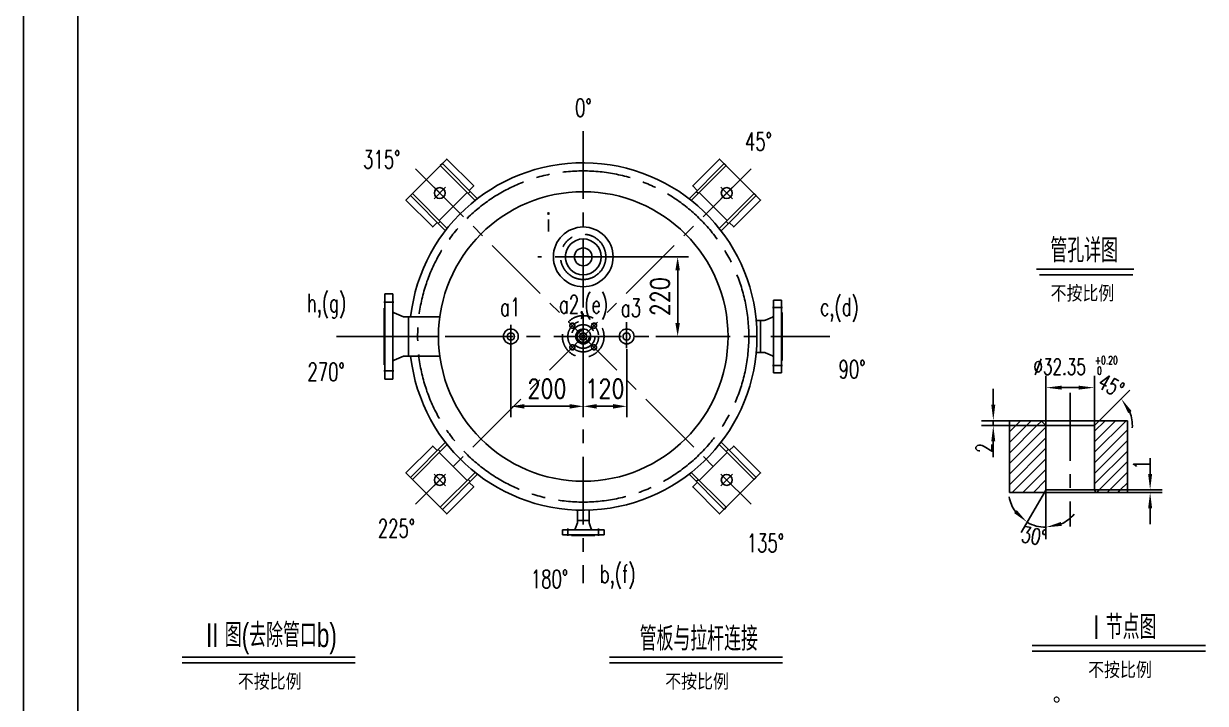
# Model space of a CAD drawing. Header units: millimetres. Extents: x -150 to 6150, y -150 to 8760.
# Drawn here: x -150 to 3115, y 1872 to 3750 of the extents above; entities that cross this region are included whole.
import ezdxf

# ---------------------------------------------------------------- set-up
doc = ezdxf.new("R2010")
doc.units = ezdxf.units.MM
doc.header["$LTSCALE"] = 150
doc.linetypes.add('CENTER', pattern=[2, 1.25, -0.25, 0.25, -0.25])
doc.linetypes.add('DASHED', pattern=[0.75, 0.5, -0.25])
for name, color, linetype in [('1轮廓实线层', 7, 'Continuous'), ('2', 3, 'Continuous'), ('2细线层', 4, 'Continuous'), ('3中心线层', 1, 'CENTER'), ('4虚线层', 6, 'DASHED'), ('6文字层', 3, 'Continuous'), ('CEN', 1, 'CENTER'), ('draw', 7, 'Continuous'), ('THK', 7, 'Continuous')]:
    doc.layers.add(name, color=color, linetype=linetype)
doc.styles.add('HZ', font='txt', dxfattribs={"width": 0.7, "bigfont": 'hztxt'})
doc.styles.add('PC_TEXTSTYLE', font='romans.shx', dxfattribs={"width": 0.8, "bigfont": 'hzfs.shx'})
doc.styles.get("Standard").update_dxf_attribs({"font": 'thenor.shx', "width": 0.707, "bigfont": 'hztxt.shx'})
doc.styles.add('TH_GBDIM', font='romans.shx', dxfattribs={"width": 0.8, "bigfont": 'gbcbig.shx'})
doc.dimstyles.new('TH_GBDIM', dxfattribs={"dimscale": 15, "dimtxt": 3.5, "dimasz": 2.5, "dimexe": 2, "dimexo": 0, "dimgap": 1.5, "dimtad": 1, "dimdec": 1, "dimdsep": 46, "dimtxsty": 'TH_GBDIM', "dimcen": 2.5, "dimclrd": 130, "dimclre": 130, "dimclrt": 3, "dimadec": 0, "dimazin": 2, "dimtfac": 0.714286, "dimtdec": 1, "dimtmove": 0, "dimatfit": 3, "dimfxl": 0, "dimtolj": 1, "dimtzin": 0, "dimlwd": -1, "dimlwe": -1, "dimarcsym": 0})

# ---------------------------------------------------------------- blocks, each defined once
blk = doc.blocks.new('*D11')
at = {"layer": 'Defpoints', "color": 0}
for p in [(1505.9, 3106), (1596.4, 2886), (1657, 2886)]:
    blk.add_point(p, dxfattribs=at)
at = {"layer": 'THK', "color": 130}
for p, q in [((1505.9, 3106), (1687, 3106)), ((1657, 3068.5), (1657, 2923.5)), ((1596.4, 2886), (1687, 2886))]:
    blk.add_line(p, q, dxfattribs=at)
for points in [[(1650.7, 3068.5), (1663.2, 3068.5), (1657, 3106)], [(1650.7, 2923.5), (1663.2, 2923.5), (1657, 2886)]]:
    blk.add_solid(points, dxfattribs=at)
at = {"layer": 'THK', "color": 3, "insert": (1608.2, 2996), "char_height": 52.5, "attachment_point": 5, "rotation": 90, "style": 'TH_GBDIM'}
blk.add_mtext('\\A1;220', dxfattribs=at)
blk = doc.blocks.new('*D35')
at = {"layer": 'Defpoints', "color": 0}
for p in [(1196.1, 2855.1), (1396.1, 2855.1), (1396.1, 2693)]:
    blk.add_point(p, dxfattribs=at)
at = {"layer": 'THK', "color": 130}
for p, q in [((1196.1, 2855.1), (1196.1, 2663)), ((1396.1, 2855.1), (1396.1, 2663)), ((1233.6, 2693), (1358.6, 2693))]:
    blk.add_line(p, q, dxfattribs=at)
for points in [[(1233.6, 2699.2), (1233.6, 2686.7), (1196.1, 2693)], [(1358.6, 2699.2), (1358.6, 2686.7), (1396.1, 2693)]]:
    blk.add_solid(points, dxfattribs=at)
at = {"layer": 'THK', "color": 3, "insert": (1296.1, 2741.7), "char_height": 52.5, "attachment_point": 5, "style": 'TH_GBDIM'}
blk.add_mtext('\\A1;200', dxfattribs=at)
blk = doc.blocks.new('*D36')
at = {"layer": 'Defpoints', "color": 0}
for p in [(1516.1, 2850.7), (1396.1, 2693), (1516.1, 2693)]:
    blk.add_point(p, dxfattribs=at)
at = {"layer": 'THK', "color": 130}
for p, q in [((1516.1, 2850.7), (1516.1, 2663)), ((1396.1, 2693), (1396.1, 2723)), ((1433.6, 2693), (1478.6, 2693))]:
    blk.add_line(p, q, dxfattribs=at)
for points in [[(1433.6, 2699.2), (1433.6, 2686.7), (1396.1, 2693)], [(1478.6, 2699.2), (1478.6, 2686.7), (1516.1, 2693)]]:
    blk.add_solid(points, dxfattribs=at)
at = {"layer": 'THK', "color": 3, "insert": (1456.1, 2741.7), "char_height": 52.5, "attachment_point": 5, "style": 'TH_GBDIM'}
blk.add_mtext('\\A1;120', dxfattribs=at)

msp = doc.modelspace()

# ---------------------------------------------------------------- linework, layer by layer
for p, q in [((848.06953, 3003.49386), (848.06953, 2885.99386)), ((848.06953, 3003.49386), (870.06953, 3003.49386)), ((870.06953, 3003.49386), (870.06953, 2885.99386)), ((846.06953, 2963.99386), (846.06953, 2807.99386)), ((846.06953, 2963.99386), (848.06953, 2963.99386)), ((873.61519, 2951.40443), (899.8985, 2940.51881)), ((902.35283, 2939.99386), (999.73129, 2939.99386)), ((902.35283, 2939.99386), (913.06953, 2939.99386)), ((913.06953, 2939.99386), (913.06953, 2885.99386)), ((846.06953, 2807.99386), (848.06953, 2807.99386)), ((902.35283, 2831.99386), (999.73129, 2831.99386))]:
    msp.add_line(p, q)
at = {"extrusion": (0, 1.22461e-16, -1)}
for p, q in [((848.06953, 2768.49386), (848.06953, 2885.99386)), ((870.06953, 2768.49386), (870.06953, 2885.99386)), ((913.06953, 2831.99386), (913.06953, 2885.99386)), ((873.61519, 2820.5833), (899.8985, 2831.46892)), ((902.35283, 2831.99386), (913.06953, 2831.99386)), ((848.06953, 2768.49386), (870.06953, 2768.49386))]:
    msp.add_line(p, q, dxfattribs=at)
for centre, radius, start, end in [((1396.06953, 2885.99386), 480, 186.45944978, 173.54055022), ((876.06953, 2956.87948), 6, 180, 245.85445804), ((902.35283, 2945.99386), 6, 245.85445804, 270)]:
    msp.add_arc(centre, radius, start, end)
for centre, start, end in [((-876.06953, 2815.10824), 0, 65.85445804), ((-902.35283, 2825.99386), 65.85445804, 90)]:
    msp.add_arc(centre, 6, start, end, dxfattribs=at)
at = {"layer": '1轮廓实线层'}
for p, q in [((0, 0), (0, 8610)), ((1946.06953, 2951.99386), (1944.06953, 2951.99386)), ((1946.06953, 2819.99386), (1946.06953, 2951.99386)), ((1896.7111, 2930.49386), (1874.00232, 2930.49386)), ((1886.06953, 2841.49386), (1886.06953, 2885.99386)), ((1922.06953, 2785.99386), (1922.06953, 2885.99386)), ((1944.06953, 2785.99386), (1944.06953, 2885.99386)), ((1896.7111, 2841.49386), (1874.00232, 2841.49386)), ((1896.7111, 2841.49386), (1886.06953, 2841.49386)), ((1918.65391, 2832.62405), (1899.29548, 2840.90875)), ((1946.06953, 2819.99386), (1944.06953, 2819.99386)), ((1944.06953, 2785.99386), (1922.06953, 2785.99386)), ((1380.06953, 2372.74427), (1380.06953, 2406.2606)), ((1412.06953, 2372.74427), (1412.06953, 2405.99386)), ((1338.56953, 2351.99386), (1396.06953, 2351.99386)), ((1338.56953, 2337.99386), (1338.56953, 2351.99386)), ((1374.06128, 2354.54408), (1379.79755, 2371.29448)), ((1380.06953, 2372.74427), (1380.06953, 2377.99386)), ((1380.06953, 2377.99386), (1396.06953, 2377.99386)), ((1338.56953, 2337.99386), (1396.06953, 2337.99386)), ((1363.56953, 2335.99386), (1363.56953, 2337.99386)), ((1363.56953, 2335.99386), (1428.56953, 2335.99386)), ((1428.56953, 2335.99386), (1428.56953, 2337.99386))]:
    msp.add_line(p, q, dxfattribs=at)
at = {"layer": '1轮廓实线层', "extrusion": (0, -1.22461e-16, -1)}
for p, q in [((1922.06953, 2985.99386), (1922.06953, 2885.99386)), ((1944.06953, 2985.99386), (1922.06953, 2985.99386)), ((1944.06953, 2985.99386), (1944.06953, 2885.99386)), ((1918.65391, 2939.36368), (1899.29548, 2931.07898)), ((1886.06953, 2930.49386), (1886.06953, 2885.99386)), ((1896.7111, 2930.49386), (1886.06953, 2930.49386))]:
    msp.add_line(p, q, dxfattribs=at)
at = {"layer": '1轮廓实线层', "extrusion": (-1.22461e-16, 7.4983e-33, -1)}
for p, q in [((1412.06953, 2377.99386), (1396.06953, 2377.99386)), ((1453.56953, 2351.99386), (1396.06953, 2351.99386)), ((1412.06953, 2372.74427), (1412.06953, 2377.99386)), ((1418.07778, 2354.54408), (1412.34151, 2371.29448)), ((1453.56953, 2337.99386), (1453.56953, 2351.99386)), ((1453.56953, 2337.99386), (1396.06953, 2337.99386))]:
    msp.add_line(p, q, dxfattribs=at)
at = {"layer": '1轮廓实线层', "extrusion": (0, -1.22461e-16, -1)}
for centre, start, end in [((-1916.06953, 2944.77856), 180, 244.48612957), ((-1896.7111, 2936.49386), 244.48612957, 270)]:
    msp.add_arc(centre, 6, start, end, dxfattribs=at)
at = {"layer": '1轮廓实线层'}
for centre, radius, start, end in [((1896.7111, 2835.49386), 6, 64.48612957, 90), ((1916.06953, 2827.20916), 6, 0, 64.48612957), ((1370.33326, 2355.99386), 4, 270, 338.74949449), ((1376.06953, 2372.74427), 4, 338.74949449, 360)]:
    msp.add_arc(centre, radius, start, end, dxfattribs=at)
at = {"layer": '1轮廓实线层', "extrusion": (-1.22461e-16, 7.4983e-33, -1)}
for centre, start, end in [((-1416.06953, 2372.74427), 338.74949449, 360), ((-1421.8058, 2355.99386), 270, 338.74949449)]:
    msp.add_arc(centre, 4, start, end, dxfattribs=at)
at = {"layer": '2'}
for p, q in [((2674.1262, 2640.11385), (2674.1262, 2777.61494)), ((2808.7662, 2653.31385), (2808.7662, 2777.61494)), ((2808.7662, 2640.11385), (2808.7662, 2777.61494)), ((2764.7662, 2744.61494), (2718.1262, 2744.61494)), ((2528.99849, 2697.31385), (2528.99849, 2741.31385)), ((2821.9662, 2653.31385), (2905.99415, 2737.34181)), ((2660.9262, 2653.31385), (2495.99849, 2653.31385)), ((2528.99849, 2653.31385), (2528.99849, 2640.11385)), ((2573.34279, 2455.31385), (2573.34279, 2653.31385)), ((2573.34279, 2653.31385), (2899.6613, 2653.31385)), ((2573.34279, 2651.36892), (2575.28773, 2653.31385)), ((2591.25588, 2640.11385), (2604.45588, 2653.31385)), ((2620.42404, 2640.11385), (2633.62404, 2653.31385)), ((2649.59219, 2640.11385), (2661.8592, 2652.38086)), ((2674.1262, 2640.11385), (2660.9262, 2653.31385)), ((2808.7662, 2565.94262), (2896.13743, 2653.31385)), ((2808.7662, 2595.11078), (2866.96928, 2653.31385)), ((2808.7662, 2624.27893), (2837.80112, 2653.31385)), ((2808.7662, 2640.11385), (2821.9662, 2653.31385)), ((2899.6613, 2653.31385), (2899.6613, 2455.31385)), ((2674.1262, 2640.11385), (2495.99849, 2640.11385)), ((2573.34279, 2563.86446), (2649.59219, 2640.11385)), ((2573.34279, 2593.03261), (2620.42404, 2640.11385)), ((2573.34279, 2622.20076), (2591.25588, 2640.11385)), ((2573.34279, 2534.6963), (2674.1262, 2635.47971)), ((2674.1262, 2640.11385), (2674.1262, 2461.91385)), ((2741.4462, 2640.11385), (2674.1262, 2640.11385)), ((2741.4462, 2640.11385), (2808.7662, 2640.11385)), ((2808.7662, 2640.11385), (2808.7662, 2461.91385)), ((2808.7662, 2536.77447), (2899.6613, 2627.66957)), ((2528.99849, 2596.11385), (2528.99849, 2552.11385)), ((2573.34279, 2505.52815), (2674.1262, 2606.31155)), ((2808.7662, 2507.60631), (2899.6613, 2598.50141)), ((2573.34279, 2476.35999), (2674.1262, 2577.1434)), ((2581.46481, 2455.31385), (2674.1262, 2547.97524)), ((2808.7662, 2478.43816), (2899.6613, 2569.33326)), ((2962.31924, 2505.91385), (2962.31924, 2549.91385)), ((2610.63297, 2455.31385), (2674.1262, 2518.80709)), ((2821.41005, 2461.91385), (2899.6613, 2540.1651)), ((2639.80112, 2455.31385), (2674.1262, 2489.63893)), ((2850.5782, 2461.91385), (2899.6613, 2510.99695)), ((2879.74636, 2461.91385), (2899.6613, 2481.82879)), ((2573.34279, 2455.31385), (2899.6613, 2455.31385)), ((2670.31569, 2455.31385), (2606.0544, 2344.01005)), ((2668.96928, 2455.31385), (2672.15492, 2458.4995)), ((2674.1262, 2461.91385), (2670.31569, 2455.31385)), ((2741.4462, 2461.91385), (2674.1262, 2461.91385)), ((2674.1262, 2461.91385), (2674.1262, 2325.77026)), ((2741.4462, 2461.91385), (2808.7662, 2461.91385)), ((2808.7662, 2461.91385), (2995.31924, 2461.91385)), ((2808.7662, 2461.91385), (2812.57671, 2455.31385)), ((2812.57671, 2455.31385), (2995.31924, 2455.31385)), ((2814.81005, 2455.31385), (2821.41005, 2461.91385)), ((2843.9782, 2455.31385), (2850.5782, 2461.91385)), ((2873.14636, 2455.31385), (2879.74636, 2461.91385)), ((2962.31924, 2411.31385), (2962.31924, 2367.31385))]:
    msp.add_line(p, q, dxfattribs=at)
for points in [[(2674.1262, 2744.61494, 0, 11, 0), (2718.1262, 2744.61494, 11, 11, 0)], [(2808.7662, 2744.61494, 0, 11, 0), (2764.7662, 2744.61494, 11, 11, 0)], [(2882.65963, 2714.00728, 0, 11, 0), (2906.52507, 2677.04189, 11, 11, 0)], [(2528.99849, 2653.31385, 0, 11, 0), (2528.99849, 2697.31385, 11, 11, 0)], [(2528.99849, 2640.11385, 0, 11, 0), (2528.99849, 2596.11385, 11, 11, 0)], [(2962.31924, 2461.91385, 0, 11, 0), (2962.31924, 2505.91385, 11, 11, 0)], [(2962.31924, 2455.31385, 0, 11, 0), (2962.31924, 2411.31385, 11, 11, 0)], [(2622.5544, 2372.58888, 0, 11, 0), (2590.01865, 2402.21024, 11, 11, 0)], [(2674.1262, 2358.77026, 0, 11, 0), (2717.11366, 2368.15524, 11, 11, 0)]]:
    msp.add_lwpolyline(points, format="xyseb", dxfattribs=at)
for centre, radius, start, end in [((2808.7662, 2640.11385), 104.50109, 356.38772424, 20.69386212), ((2674.1262, 2461.91385), 103.14359, 190.73795608, 215.36897804), ((2674.1262, 2461.91385), 103.14359, 294.63102196, 319.26204392), ((2674.1262, 2461.91385), 103.14359, 240, 270)]:
    msp.add_arc(centre, radius, start, end, dxfattribs=at)
at = {"layer": '2细线层'}
msp.add_line((-150, -150), (-150, 8760), dxfattribs=at)
at = {"layer": '3中心线层'}
for p, q in [((1396.06953, 3453.68921), (1396.06953, 2204.69288)), ((932.49032, 3349.57307), (1859.64873, 2422.41466)), ((1859.64873, 3349.57307), (932.49032, 2422.41466)), ((1015.64608, 3266.41731), (983.82627, 3298.23711)), ((1015.64608, 3298.23711), (983.82627, 3266.41731)), ((1776.49298, 3266.41731), (1808.31278, 3298.23711)), ((1808.31278, 3266.41731), (1776.49298, 3298.23711)), ((1505.87422, 3105.99386), (1270.87846, 3105.99386)), ((845.06953, 2980.99386), (873.06953, 2980.99386)), ((1396.06953, 2822.49386), (1396.06953, 2949.49386)), ((1947.06953, 2965.99386), (1919.06953, 2965.99386)), ((1196.06953, 2917.77862), (1196.06953, 2855.06903)), ((1516.06953, 2925.18975), (1516.06953, 2853.35876)), ((714.76855, 2885.99386), (2077.37051, 2885.99386)), ((809.69749, 2885.99386), (1019.45956, 2885.99386)), ((1332.56953, 2885.99386), (1459.56953, 2885.99386)), ((845.06953, 2790.99386), (873.06953, 2790.99386)), ((1947.06953, 2805.99386), (1919.06953, 2805.99386)), ((2741.4462, 2730.17367), (2741.4462, 2361.01413)), ((1015.64608, 2505.57041), (983.82627, 2473.75061)), ((983.82627, 2505.57041), (1015.64608, 2473.75061)), ((1776.49298, 2473.75061), (1808.31278, 2505.57041)), ((1776.49298, 2505.57041), (1808.31278, 2473.75061)), ((1353.56953, 2334.99386), (1353.56953, 2354.99386)), ((1438.56953, 2334.99386), (1438.56953, 2354.99386))]:
    msp.add_line(p, q, dxfattribs=at)
for radius in [457.5, 42.5]:
    msp.add_circle((1396.06953, 2885.99386), radius, dxfattribs=at)
at = {"layer": '4虚线层'}
for centre, radius in [((1396.06953, 2885.99386), 57.5), ((1366.01749, 2916.0459), 7), ((1396.06953, 2885.99386), 32.5), ((1426.12157, 2916.0459), 7), ((1396.06953, 2885.99386), 16.5), ((1366.01749, 2855.94182), 7), ((1426.12157, 2855.94182), 7)]:
    msp.add_circle(centre, radius, dxfattribs=at)
at = {"layer": '6文字层'}
for p, q in [((2648.69938, 3072.34009), (2917.16148, 3072.34009)), ((2656.75325, 3056.70306), (2914.47687, 3056.70306)), ((2636.7196, 2031.7874), (3114.94837, 2031.7874)), ((287.61401, 1999.65587), (765.84278, 1999.65587)), ((1468.25403, 1999.65587), (1946.4828, 1999.65587)), ((2636.7196, 2016.15037), (3114.94837, 2016.15037)), ((287.61401, 1984.01884), (765.84278, 1984.01884)), ((1468.25403, 1984.01884), (1946.4828, 1984.01884))]:
    msp.add_line(p, q, dxfattribs=at)
at = {"layer": 'CEN'}
msp.add_circle((1396.06953, 3105.99386), 62.5, dxfattribs=at)
at = {"layer": 'draw'}
for points in [[(1081.05346, 3289.39828), (1093.42783, 3301.77265), (1019.18161, 3376.01886), (906.04453, 3262.88178), (980.29074, 3188.63556), (992.66511, 3201.00993)], [(1103.74197, 3266.70977), (1006.80724, 3363.64449), (1001.15039, 3357.98764), (1097.39048, 3261.74754)], [(1688.39708, 3266.70977), (1785.33181, 3363.64449), (1790.98866, 3357.98764), (1694.74857, 3261.74754)], [(1799.47395, 3201.00993), (1811.84831, 3188.63556), (1886.09453, 3262.88178), (1772.95744, 3376.01886), (1698.71123, 3301.77265), (1711.0856, 3289.39828)], [(1015.35362, 3178.32142), (918.4189, 3275.25614), (924.07575, 3280.913), (1020.31585, 3184.6729)], [(1075.3966, 3283.74143), (998.32196, 3206.66679)], [(1083.58876, 3286.86297), (1077.93191, 3281.20612)], [(1714.20715, 3281.20612), (1708.55029, 3286.86297)], [(1793.81709, 3206.66679), (1716.74245, 3283.74143)], [(1776.78543, 3178.32142), (1873.72016, 3275.25614), (1868.0633, 3280.913), (1771.82321, 3184.6729)], [(1000.85727, 3204.13148), (995.20041, 3198.47463)], [(1796.93864, 3198.47463), (1791.28179, 3204.13148)], [(992.66511, 2570.97779), (980.29074, 2583.35216), (906.04453, 2509.10595), (1019.18161, 2395.96886), (1093.42783, 2470.21507), (1081.05346, 2482.58944)], [(1015.35362, 2593.66631), (918.4189, 2496.73158), (924.07575, 2491.07472), (1020.31585, 2587.31482)], [(1711.0856, 2482.58944), (1698.71123, 2470.21507), (1772.95744, 2395.96886), (1886.09453, 2509.10595), (1811.84831, 2583.35216), (1799.47395, 2570.97779)], [(1776.78543, 2593.66631), (1873.72016, 2496.73158), (1868.0633, 2491.07472), (1771.82321, 2587.31482)], [(995.20041, 2573.5131), (1000.85727, 2567.85624)], [(998.32196, 2565.32094), (1075.3966, 2488.2463)], [(1716.74245, 2488.2463), (1793.81709, 2565.32094)], [(1791.28179, 2567.85624), (1796.93864, 2573.5131)], [(1103.74197, 2505.27796), (1006.80724, 2408.34323), (1001.15039, 2414.00009), (1097.39048, 2510.24018)], [(1077.93191, 2490.7816), (1083.58876, 2485.12475)], [(1688.39708, 2505.27796), (1785.33181, 2408.34323), (1790.98866, 2414.00009), (1694.74857, 2510.24018)], [(1708.55029, 2485.12475), (1714.20715, 2490.7816)]]:
    msp.add_lwpolyline(points, dxfattribs=at)
for centre, radius in [((999.73618, 3282.32721), 15), ((1396.06953, 2885.99386), 400), ((1792.40288, 3282.32721), 15), ((999.73618, 2489.66051), 15), ((1792.40288, 2489.66051), 15)]:
    msp.add_circle(centre, radius, dxfattribs=at)
at = {"layer": 'THK'}
for p, q in [((1350.81469, 3151.2487), (1352.93601, 3149.12738)), ((1350.81469, 3149.12738), (1352.93601, 3151.2487)), ((1441.32436, 3151.2487), (1439.20304, 3149.12738)), ((1439.20304, 3151.2487), (1441.32436, 3149.12738)), ((1350.81469, 3060.73903), (1352.93601, 3062.86035)), ((1352.93601, 3060.73903), (1350.81469, 3062.86035)), ((1441.32436, 3060.73903), (1439.20304, 3062.86035)), ((1441.32436, 3062.86035), (1439.20304, 3060.73903))]:
    msp.add_line(p, q, dxfattribs=at)
for centre, radius in [((1396.06953, 3105.99386), 82.5), ((1396.06953, 3105.99386), 49.5), ((1396.06953, 3105.99386), 24.5), ((1196.06953, 2885.99386), 20.5), ((1396.06953, 2885.99386), 20.5), ((1516.06953, 2885.99386), 20.5), ((1196.06953, 2885.99386), 10), ((1396.06953, 2885.99386), 10), ((1516.06953, 2885.99386), 10)]:
    msp.add_circle(centre, radius, dxfattribs=at)

# ---------------------------------------------------------------- texts
at = {"layer": '2'}
for p in [(2687.39512, 2982.37392), (2791.09554, 1941.82123), (441.98994, 1909.6897), (1622.62997, 1909.6897)]:
    msp.add_text('不按比例', height=44.000056, dxfattribs=at).set_placement(p)
at = {"layer": '2', "style": 'HZ', "width": 0.7}
for s, height, p in [('∅32.35', 44, (2639.85889, 2780.46219)), ('+0.20', 22, (2809.51914, 2809.55459)), ('0', 22, (2815.57301, 2780.5576))]:
    msp.add_text(s, height=height, dxfattribs=at).set_placement(p)
for s, rotation, p in [('45°', 331.62064915, (2813.97725, 2746.9601)), ('2', 90, (2525.11566, 2564.75113)), ('1', 90, (2960.33213, 2518.573)), ('30°', 349.7607759, (2603.93233, 2318.78349))]:
    msp.add_text(s, height=44, rotation=rotation, dxfattribs=at).set_placement(p)
at = {"layer": '2'}
msp.add_text('°', height=44, rotation=28.6, dxfattribs=at).set_placement((2710.87288, 1845.74446))
at = {"layer": '2', "attachment_point": 5}
for s, insert, char_height in [('管孔详图', (2780.05415, 3123.52983), 66.000085), (' I 节点图', (2883.75457, 2082.97714), 66.000085), ('II 图(去除管口{\\fSystem|b0|i0|c0|p33;b})', (534.64898, 2050.84561), 66.0000846), ('管板与拉杆连接', (1715.289, 2050.84561), 66.000085)]:
    msp.add_mtext(s, dxfattribs=dict(at, insert=insert, char_height=char_height))
at = {"layer": '6文字层', "style": 'PC_TEXTSTYLE', "width": 0.667}
for s, height, p in [('0%%d', 50, (1373.51869, 3492.9383)), ('45%%d', 50, (1842.95703, 3399.61466)), ('315%%d', 50, (787.86392, 3350.04937)), ('i', 49.99995, (1294.21292, 3175.8329)), ('h,(g)', 50, (632.79484, 2953.55504)), ('a2,(e)', 49.999949, (1329.068, 2949.82703)), ('a1', 49.999949, (1166.55082, 2942.50611)), ('a3', 49.999949, (1500.16834, 2939.87831)), ('c,(d)', 50, (2050.47101, 2943.02153)), ('270%%d', 50, (634.13189, 2763.1792)), ('90%%d', 50, (2101.54096, 2770.54048)), ('225%%d', 50, (828.54454, 2330.85242)), ('135%%d', 50, (1847.82258, 2290.32168)), ('b,(f)', 50, (1442.17441, 2205.13792)), ('180%%d', 50, (1251.37355, 2190.72133))]:
    msp.add_text(s, height=height, dxfattribs=at).set_placement(p)

# ---------------------------------------------------------------- dimensions: what is measured, and where the dimension line sits
at = {"layer": 'THK'}
dim = msp.add_linear_dim(base=(1656.98709, 2885.99386), p1=(1505.87422, 3105.99386), p2=(1596.43065, 2885.99386), angle=90, dimstyle='TH_GBDIM', dxfattribs=at)
dim.commit()
dim.dimension.update_dxf_attribs({"geometry": '*D11', "text_midpoint": (1608.23709, 2995.99386)})
dim = msp.add_linear_dim(base=(1396.06953, 2692.98979), p1=(1196.06953, 2855.06903), p2=(1396.06953, 2855.06903), dimstyle='TH_GBDIM', dxfattribs=at)
dim.commit()
dim.dimension.update_dxf_attribs({"geometry": '*D35', "text_midpoint": (1296.06953, 2741.73979)})
dim = msp.add_linear_dim(base=(1516.06953, 2692.98979), p1=(1396.06953, 2692.98979), p2=(1516.06953, 2850.72906), dimstyle='TH_GBDIM', dxfattribs=at)
dim.commit()
dim.dimension.update_dxf_attribs({"geometry": '*D36', "text_midpoint": (1456.06953, 2692.98979), "dimtype": 160})

doc.saveas('drawing.dxf')
